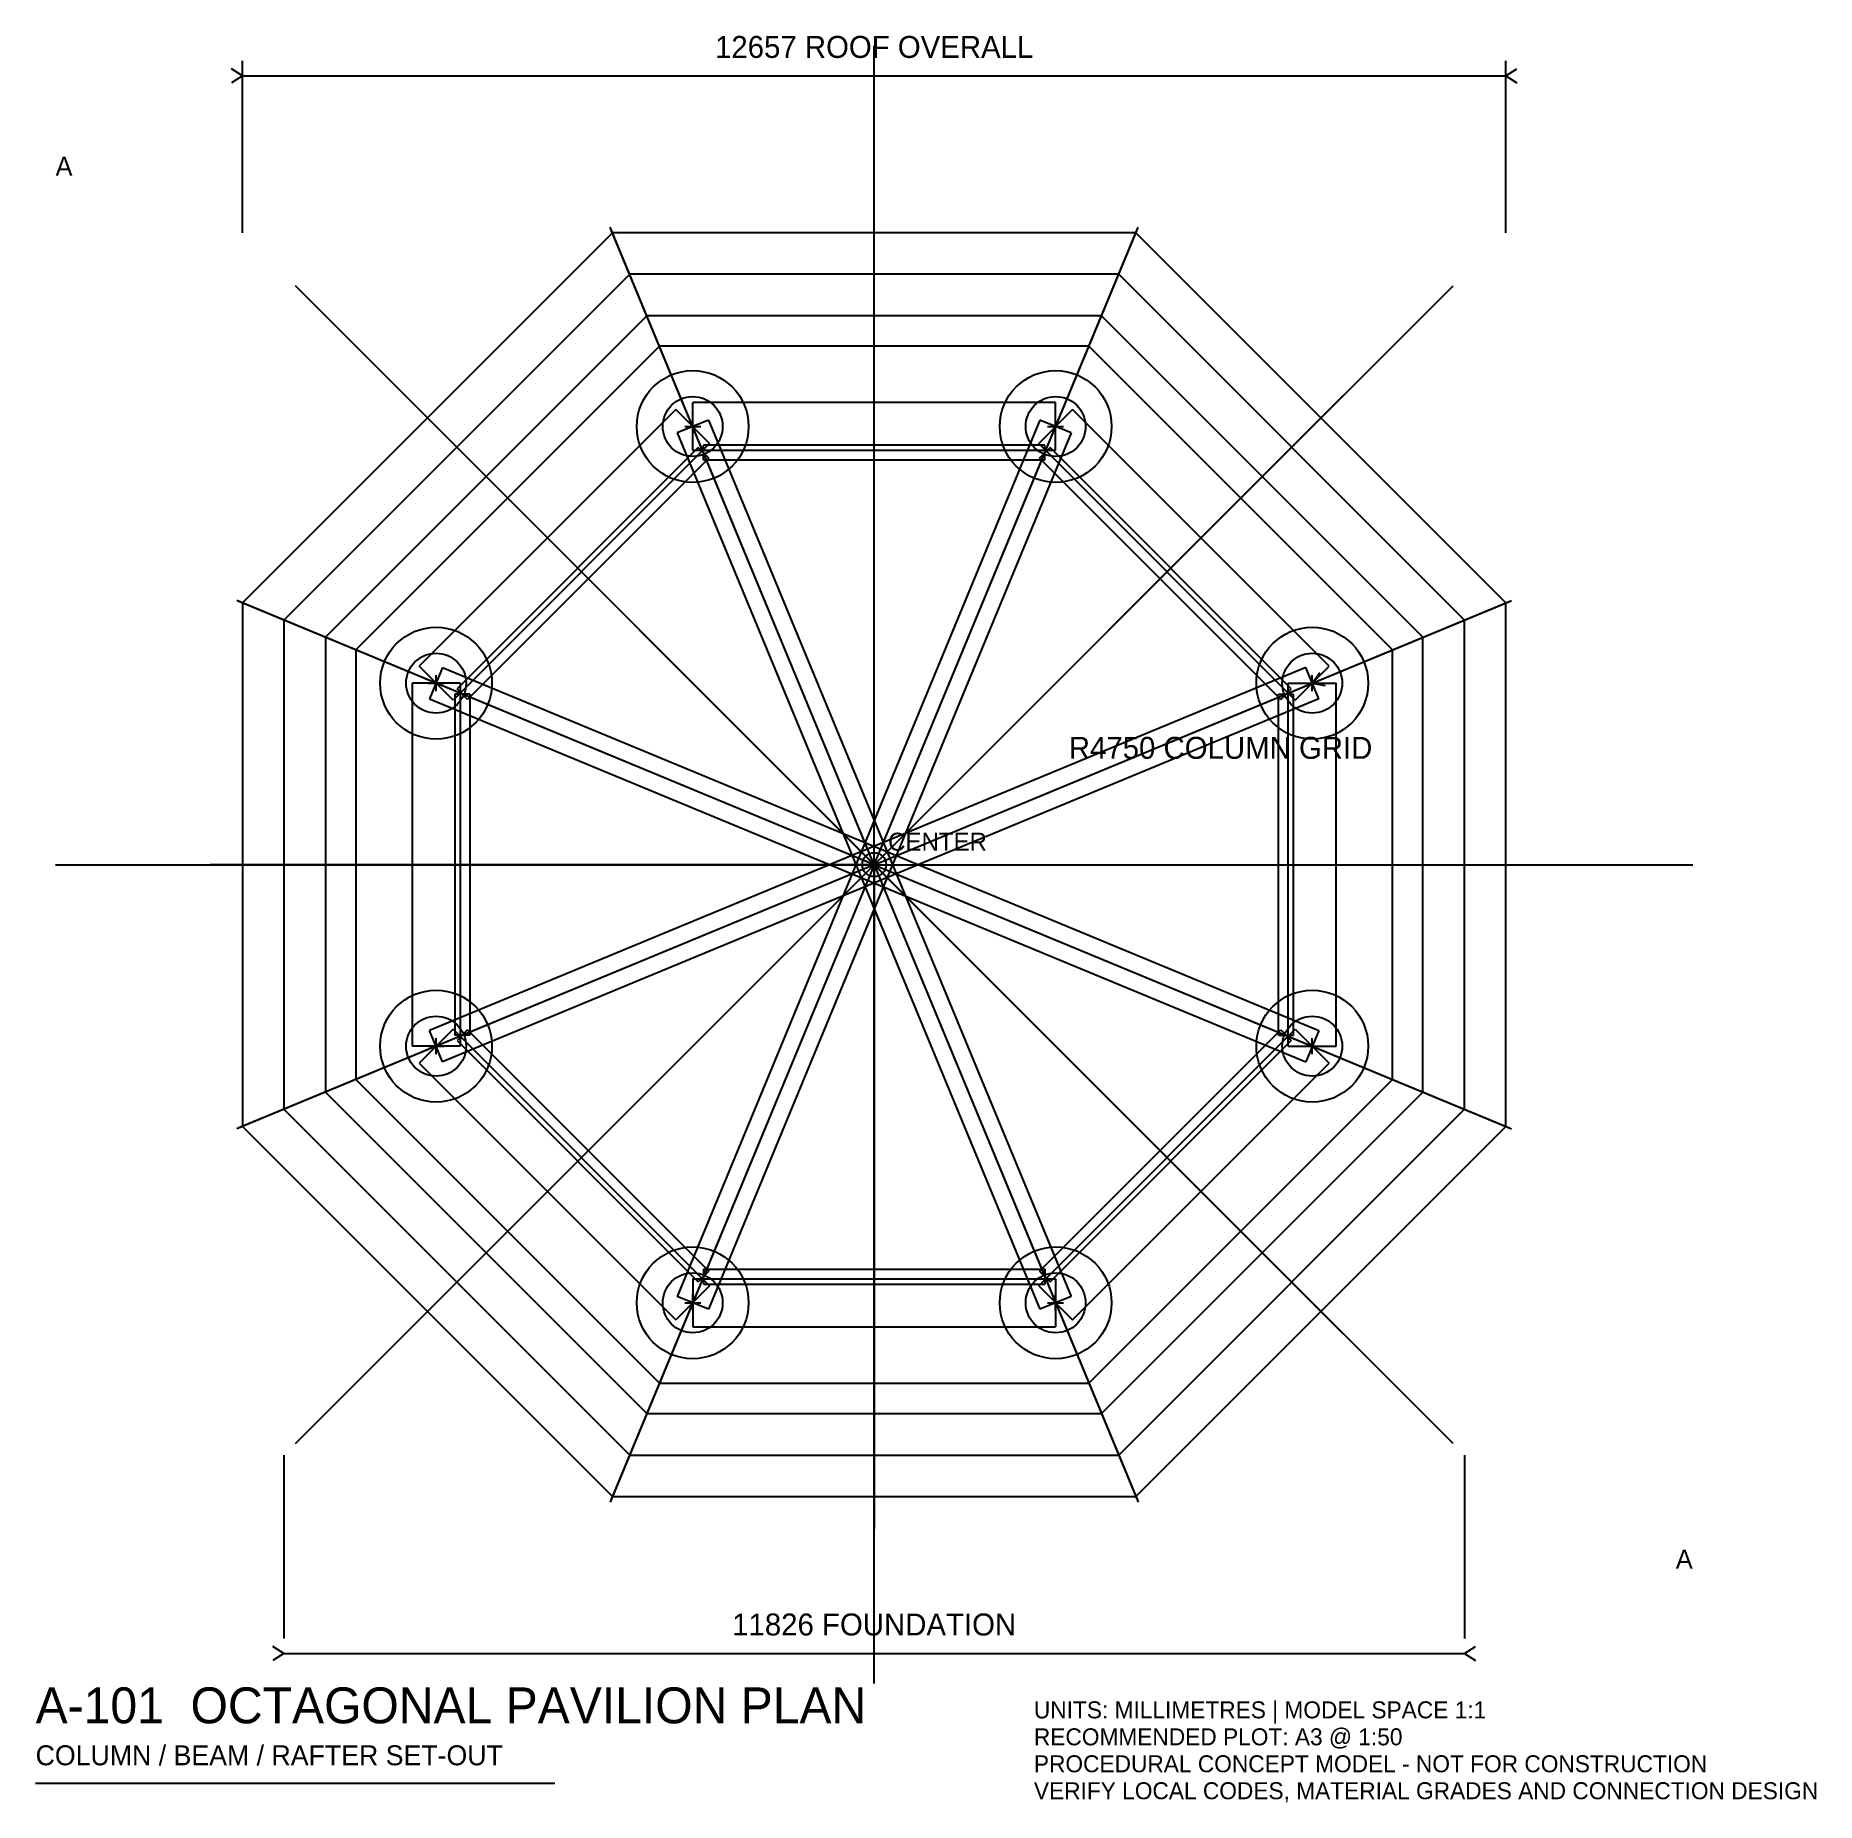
# Model space of a CAD drawing. Header units: millimetres. Extents: x -8400 to 9438, y -9392 to 8303.
import ezdxf
from ezdxf.enums import TextEntityAlignment as Align

# ---------------------------------------------------------------- set-up
doc = ezdxf.new("R2010")
doc.units = ezdxf.units.MM
for name, color, linetype in [('A-ANNO', 7, 'CONTINUOUS'), ('A-CENTER', 4, 'CONTINUOUS'), ('A-DIMS', 3, 'CONTINUOUS'), ('A-RAILING', 30, 'CONTINUOUS'), ('A-TITLE', 7, 'CONTINUOUS'), ('S-BEAM', 30, 'CONTINUOUS'), ('S-COLUMN', 1, 'CONTINUOUS'), ('S-COLUMN-BASE', 9, 'CONTINUOUS'), ('S-FOUNDATION', 8, 'CONTINUOUS'), ('S-RAFTER', 33, 'CONTINUOUS'), ('S-RIDGE', 2, 'CONTINUOUS'), ('S-ROOF', 5, 'CONTINUOUS')]:
    doc.layers.add(name, color=color, linetype=linetype)

msp = doc.modelspace()

# ---------------------------------------------------------------- linework, layer by layer
at = {"layer": 'A-CENTER'}
for p, q in [((0, -8200), (0, 8200)), ((-5798.2756, -5798.2756), (5798.2756, 5798.2756)), ((5798.2756, -5798.2756), (-5798.2756, 5798.2756)), ((-1817.7463, 4308.4278), (-1817.7463, 4468.4278)), ((1817.7463, 4308.4278), (1817.7463, 4468.4278)), ((-1897.7463, 4388.4278), (-1737.7463, 4388.4278)), ((1737.7463, 4388.4278), (1897.7463, 4388.4278)), ((-4468.4278, 1817.7463), (-4308.4278, 1817.7463)), ((-4388.4278, 1737.7463), (-4388.4278, 1897.7463)), ((4308.4278, 1817.7463), (4468.4278, 1817.7463)), ((4388.4278, 1737.7463), (4388.4278, 1897.7463)), ((-8200, 0), (8200, 0)), ((-4388.4278, -1897.7463), (-4388.4278, -1737.7463)), ((4388.4278, -1897.7463), (4388.4278, -1737.7463)), ((-4468.4278, -1817.7463), (-4308.4278, -1817.7463)), ((4308.4278, -1817.7463), (4468.4278, -1817.7463)), ((-1897.7463, -4388.4278), (-1737.7463, -4388.4278)), ((-1817.7463, -4468.4278), (-1817.7463, -4308.4278)), ((1737.7463, -4388.4278), (1897.7463, -4388.4278)), ((1817.7463, -4468.4278), (1817.7463, -4308.4278))]:
    msp.add_line(p, q, dxfattribs=at)
msp.add_circle((0, 0), 120, dxfattribs=at)
at = {"layer": 'A-DIMS'}
for p, q in [((-6328.5748, 6328.5748), (-6328.5748, 8050)), ((6328.5748, 6328.5748), (6328.5748, 8050)), ((-6328.5748, 7900), (-6438.3374, 7969.6575)), ((-6328.5748, 7900), (-6438.3374, 7830.3425)), ((-6328.5748, 7900), (6328.5748, 7900)), ((6328.5748, 7900), (6438.3374, 7969.6575)), ((6328.5748, 7900), (6438.3374, 7830.3425)), ((0, 0), (4388.4278, 1817.7463)), ((4388.4278, 1817.7463), (4463.1785, 1924.1058)), ((4388.4278, 1817.7463), (4516.492, 1795.3955)), ((-5912.829, -5912.829), (-5912.829, -7750)), ((5912.829, -5912.829), (5912.829, -7750)), ((-5912.829, -7900), (-6022.5916, -7830.3425)), ((5912.829, -7900), (6022.5916, -7830.3425)), ((-5912.829, -7900), (-6022.5916, -7969.6575)), ((-5912.829, -7900), (5912.829, -7900)), ((5912.829, -7900), (6022.5916, -7969.6575))]:
    msp.add_line(p, q, dxfattribs=at)
at = {"layer": 'A-RAILING'}
for p, q in [((-1761.7145, 4178.1551), (-4178.1551, 1761.7145)), ((-1655.6485, 4072.0891), (-1761.7145, 4178.1551)), ((1708.6815, 4200.1221), (-1708.6815, 4200.1221)), ((-1708.6815, 4050.1221), (-1708.6815, 4200.1221)), ((1655.6485, 4072.0891), (1761.7145, 4178.1551)), ((1708.6815, 4050.1221), (1708.6815, 4200.1221)), ((4178.1551, 1761.7145), (1761.7145, 4178.1551)), ((-1655.6485, 4072.0891), (-4072.0891, 1655.6485)), ((1708.6815, 4050.1221), (-1708.6815, 4050.1221)), ((4072.0891, 1655.6485), (1655.6485, 4072.0891)), ((-4200.1221, 1708.6815), (-4200.1221, -1708.6815)), ((-4050.1221, 1708.6815), (-4200.1221, 1708.6815)), ((-4072.0891, 1655.6485), (-4178.1551, 1761.7145)), ((-4050.1221, 1708.6815), (-4050.1221, -1708.6815)), ((4050.1221, -1708.6815), (4050.1221, 1708.6815)), ((4050.1221, 1708.6815), (4200.1221, 1708.6815)), ((4072.0891, 1655.6485), (4178.1551, 1761.7145)), ((4200.1221, -1708.6815), (4200.1221, 1708.6815)), ((-4050.1221, -1708.6815), (-4200.1221, -1708.6815)), ((-4072.0891, -1655.6485), (-4178.1551, -1761.7145)), ((-4178.1551, -1761.7145), (-1761.7145, -4178.1551)), ((-4072.0891, -1655.6485), (-1655.6485, -4072.0891)), ((1655.6485, -4072.0891), (4072.0891, -1655.6485)), ((1761.7145, -4178.1551), (4178.1551, -1761.7145)), ((4050.1221, -1708.6815), (4200.1221, -1708.6815)), ((4072.0891, -1655.6485), (4178.1551, -1761.7145)), ((-1655.6485, -4072.0891), (-1761.7145, -4178.1551)), ((-1708.6815, -4050.1221), (1708.6815, -4050.1221)), ((-1708.6815, -4050.1221), (-1708.6815, -4200.1221)), ((1655.6485, -4072.0891), (1761.7145, -4178.1551)), ((1708.6815, -4050.1221), (1708.6815, -4200.1221)), ((-1708.6815, -4200.1221), (1708.6815, -4200.1221))]:
    msp.add_line(p, q, dxfattribs=at)
at = {"layer": 'A-TITLE'}
msp.add_line((-8400, -9200), (-3200, -9200), dxfattribs=at)
at = {"layer": 'S-BEAM'}
for p, q in [((-1987.4519, 4558.1334), (-4558.1334, 1987.4519)), ((-1648.0407, 4218.7222), (-1987.4519, 4558.1334)), ((1817.7463, 4628.4278), (-1817.7463, 4628.4278)), ((-1817.7463, 4148.4278), (-1817.7463, 4628.4278)), ((1648.0407, 4218.7222), (1987.4519, 4558.1334)), ((1817.7463, 4148.4278), (1817.7463, 4628.4278)), ((4558.1334, 1987.4519), (1987.4519, 4558.1334)), ((1660.6868, 4453.484), (-1974.8058, -4323.3716)), ((-1660.6868, 4453.484), (-1974.8058, 4323.3716)), ((-1974.8058, 4323.3716), (1660.6868, -4453.484)), ((-1660.6868, 4453.484), (1974.8058, -4323.3716)), ((1974.8058, 4323.3716), (-1660.6868, -4453.484)), ((1974.8058, 4323.3716), (1660.6868, 4453.484)), ((-1648.0407, 4218.7222), (-4218.7222, 1648.0407)), ((1817.7463, 4148.4278), (-1817.7463, 4148.4278)), ((4218.7222, 1648.0407), (1648.0407, 4218.7222)), ((-4218.7222, 1648.0407), (-4558.1334, 1987.4519)), ((4323.3716, 1974.8058), (-4453.484, -1660.6868)), ((-4323.3716, 1974.8058), (-4453.484, 1660.6868)), ((-4323.3716, 1974.8058), (4453.484, -1660.6868)), ((4218.7222, 1648.0407), (4558.1334, 1987.4519)), ((4453.484, 1660.6868), (4323.3716, 1974.8058)), ((-4628.4278, 1817.7463), (-4628.4278, -1817.7463)), ((-4148.4278, 1817.7463), (-4628.4278, 1817.7463)), ((-4148.4278, 1817.7463), (-4148.4278, -1817.7463)), ((4148.4278, -1817.7463), (4148.4278, 1817.7463)), ((4148.4278, 1817.7463), (4628.4278, 1817.7463)), ((4628.4278, -1817.7463), (4628.4278, 1817.7463)), ((-4453.484, 1660.6868), (4323.3716, -1974.8058)), ((4453.484, 1660.6868), (-4323.3716, -1974.8058)), ((-4218.7222, -1648.0407), (-4558.1334, -1987.4519)), ((-4323.3716, -1974.8058), (-4453.484, -1660.6868)), ((-4218.7222, -1648.0407), (-1648.0407, -4218.7222)), ((1648.0407, -4218.7222), (4218.7222, -1648.0407)), ((4218.7222, -1648.0407), (4558.1334, -1987.4519)), ((4453.484, -1660.6868), (4323.3716, -1974.8058)), ((-4148.4278, -1817.7463), (-4628.4278, -1817.7463)), ((4148.4278, -1817.7463), (4628.4278, -1817.7463)), ((-4558.1334, -1987.4519), (-1987.4519, -4558.1334)), ((1987.4519, -4558.1334), (4558.1334, -1987.4519)), ((-1648.0407, -4218.7222), (-1987.4519, -4558.1334)), ((-1817.7463, -4148.4278), (1817.7463, -4148.4278)), ((-1817.7463, -4148.4278), (-1817.7463, -4628.4278)), ((1648.0407, -4218.7222), (1987.4519, -4558.1334)), ((1817.7463, -4148.4278), (1817.7463, -4628.4278)), ((-1660.6868, -4453.484), (-1974.8058, -4323.3716)), ((1974.8058, -4323.3716), (1660.6868, -4453.484)), ((-1817.7463, -4628.4278), (1817.7463, -4628.4278))]:
    msp.add_line(p, q, dxfattribs=at)
at = {"layer": 'S-COLUMN'}
for centre in [(-1817.7463, 4388.4278), (1817.7463, 4388.4278), (-4388.4278, 1817.7463), (4388.4278, 1817.7463), (-4388.4278, -1817.7463), (4388.4278, -1817.7463), (-1817.7463, -4388.4278), (1817.7463, -4388.4278)]:
    msp.add_circle(centre, 300, dxfattribs=at)
at = {"layer": 'S-COLUMN-BASE'}
for centre in [(-1817.7463, 4388.4278), (1817.7463, 4388.4278), (-4388.4278, 1817.7463), (4388.4278, 1817.7463), (-4388.4278, -1817.7463), (4388.4278, -1817.7463), (-1817.7463, -4388.4278), (1817.7463, -4388.4278)]:
    msp.add_circle(centre, 560, dxfattribs=at)
at = {"layer": 'S-FOUNDATION'}
for p, q in [((-2449.174, 5912.829), (-5912.829, 2449.174)), ((2449.174, 5912.829), (-2449.174, 5912.829)), ((5912.829, 2449.174), (2449.174, 5912.829)), ((-2276.9664, 5497.0832), (-5497.0832, 2276.9664)), ((2276.9664, 5497.0832), (-2276.9664, 5497.0832)), ((5497.0832, 2276.9664), (2276.9664, 5497.0832)), ((-2150.6809, 5192.203), (-5192.203, 2150.6809)), ((2150.6809, 5192.203), (-2150.6809, 5192.203)), ((5192.203, 2150.6809), (2150.6809, 5192.203)), ((-5912.829, 2449.174), (-5912.829, -2449.174)), ((5912.829, -2449.174), (5912.829, 2449.174)), ((-5497.0832, 2276.9664), (-5497.0832, -2276.9664)), ((-5192.203, 2150.6809), (-5192.203, -2150.6809)), ((5192.203, -2150.6809), (5192.203, 2150.6809)), ((5497.0832, -2276.9664), (5497.0832, 2276.9664)), ((-5497.0832, -2276.9664), (-2276.9664, -5497.0832)), ((-5192.203, -2150.6809), (-2150.6809, -5192.203)), ((2150.6809, -5192.203), (5192.203, -2150.6809)), ((2276.9664, -5497.0832), (5497.0832, -2276.9664)), ((-5912.829, -2449.174), (-2449.174, -5912.829)), ((2449.174, -5912.829), (5912.829, -2449.174)), ((-2150.6809, -5192.203), (2150.6809, -5192.203)), ((-2276.9664, -5497.0832), (2276.9664, -5497.0832)), ((-2449.174, -5912.829), (2449.174, -5912.829))]:
    msp.add_line(p, q, dxfattribs=at)
at = {"layer": 'S-RAFTER'}
for q in [(0, 6650), (-2636.6888, 6365.53), (2636.6888, 6365.53), (-4702.2601, 4702.2601), (4702.2601, 4702.2601), (-6365.53, 2636.6888), (6365.53, 2636.6888), (-6650, 0), (-6365.53, -2636.6888), (-4702.2601, -4702.2601), (-2636.6888, -6365.53), (0, -6650), (2636.6888, -6365.53), (4702.2601, -4702.2601), (6365.53, -2636.6888), (6650, 0)]:
    msp.add_line((0, 0), q, dxfattribs=at)
at = {"layer": 'S-RIDGE'}
for q in [(-2644.3425, 6384.0076), (2644.3425, 6384.0076), (-6384.0076, 2644.3425), (6384.0076, 2644.3425), (-6384.0076, -2644.3425), (-2644.3425, -6384.0076), (2644.3425, -6384.0076), (6384.0076, -2644.3425)]:
    msp.add_line((0, 0), q, dxfattribs=at)
at = {"layer": 'S-ROOF'}
for p, q in [((-2621.3815, 6328.5748), (-6328.5748, 2621.3815)), ((2621.3815, 6328.5748), (-2621.3815, 6328.5748)), ((6328.5748, 2621.3815), (2621.3815, 6328.5748)), ((-6328.5748, 2621.3815), (-6328.5748, -2621.3815)), ((6328.5748, -2621.3815), (6328.5748, 2621.3815)), ((-6328.5748, -2621.3815), (-2621.3815, -6328.5748)), ((2621.3815, -6328.5748), (6328.5748, -2621.3815)), ((-2621.3815, -6328.5748), (2621.3815, -6328.5748))]:
    msp.add_line(p, q, dxfattribs=at)

# ---------------------------------------------------------------- texts
at = {"layer": 'A-ANNO'}
for s, height, p in [('UNITS: MILLIMETRES | MODEL SPACE 1:1', 170, (1600, -8550)), ('RECOMMENDED PLOT: A3 @ 1:50', 170, (1600, -8820)), ('COLUMN / BEAM / RAFTER SET-OUT', 200, (-8400, -9020)), ('PROCEDURAL CONCEPT MODEL - NOT FOR CONSTRUCTION', 170, (1600, -9090)), ('VERIFY LOCAL CODES, MATERIAL GRADES AND CONNECTION DESIGN', 170, (1600, -9360))]:
    msp.add_text(s, height=height, dxfattribs=at).set_placement(p)
at = {"layer": 'A-CENTER'}
for s, height, p in [('A', 190, (-8200, 6900)), ('CENTER', 180, (140, 140)), ('A', 190, (8030, -7050))]:
    msp.add_text(s, height=height, dxfattribs=at).set_placement(p)
at = {"layer": 'A-DIMS'}
for s, p in [('12657 ROOF OVERALL', (0, 8080)), ('11826 FOUNDATION', (0, -7720))]:
    msp.add_text(s, height=220, dxfattribs=at).set_placement(p, align=Align.CENTER)
msp.add_text('R4750 COLUMN GRID', height=220, dxfattribs=at).set_placement((1950, 1060))
at = {"layer": 'A-TITLE'}
msp.add_text('A-101  OCTAGONAL PAVILION PLAN', height=360, dxfattribs=at).set_placement((-8400, -8600))

doc.saveas('drawing.dxf')
